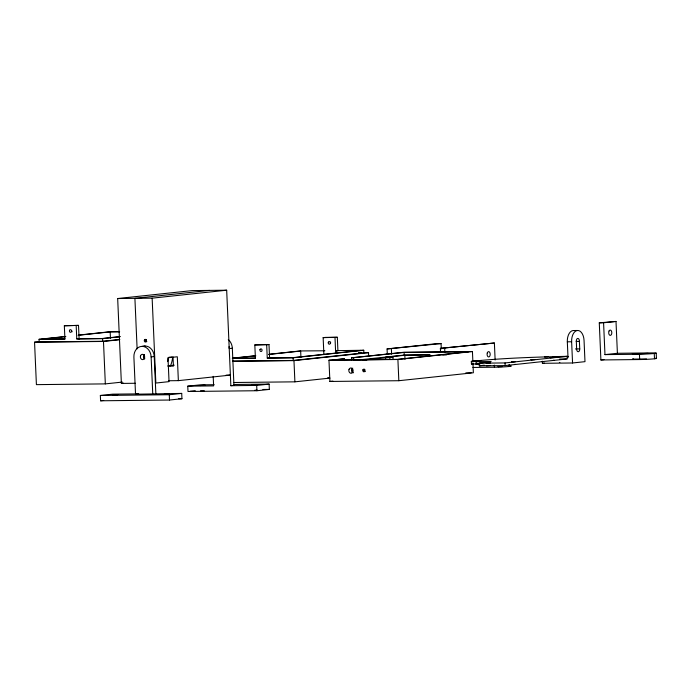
<?xml version="1.0" encoding="UTF-8"?>
<svg xmlns="http://www.w3.org/2000/svg" width="691" height="691" viewBox="0 0 691 691"><rect width="100%" height="100%" fill="white"/><g stroke="black" fill="none" stroke-linecap="round" stroke-linejoin="round"><path stroke-width="1.04" d="M256.931 384.757L251.662 384.999L256.94 384.74M257.164 390.07L254.711 390.285M559.874 362.447L559.382 362.533M476.185 364.33L480.072 363.915L471.452 364.01L471.34 361.358C503.16 358.042 535.162 357.126 567.147 356.306L567.259 358.957L505.147 365.582L479.304 365.859L479.183 363.207L491.154 361.514L476.073 361.678L476.185 364.33L479.416 364.295M479.304 365.859L484.287 365.159M515.21 364.338L515.037 364.243M200.537 390.769L204.311 390.76M553.733 360.218L553.854 360.106M135.384 383.272L121.383 383.419L117.677 298.538L192.21 290.591L226.674 290.211L230.846 385.716L256.689 385.431L269.119 384.11L269.343 389.413L256.922 390.735L187.995 391.486L187.762 386.174L200.183 384.852L214.184 384.706M209.442 290.401L134.909 298.348L137.112 348.851M117.677 298.538L152.141 298.166L226.674 290.211M119.854 339.445L102.726 341.268L39.18 341.95L39.067 339.298L64.919 339.022L64.341 325.755L78.515 325.383L79.12 339.177M64.341 325.755L78.515 325.383M39.067 339.298L65.826 336.448M78.679 335.075L109.722 331.766L119.413 331.663M65.334 336.655L41.849 339.16L65.032 338.91M78.143 335.29L110.171 331.879L119.655 331.775M122.367 382.071L105.334 383.885L36.407 384.637L34.55 342.192L39.871 341.622M76.183 325.634L76.761 338.892L102.164 338.512L120.312 336.569M76.761 338.892L102.614 338.616L119.742 336.785M34.55 342.192L103.477 341.449L119.457 339.739M135.522 394.207L138.623 393.879L112.771 394.155L100.35 395.477L100.584 400.789L169.511 400.037L181.94 398.716L181.707 393.412L135.522 394.207L133.899 357.066A10.633 8.603 83.9 0 1 142.052 346.364L145.153 346.036M232.789 358.439L255.402 358.197L254.824 344.93L268.998 344.559L269.602 358.353M323.889 354.621L323.146 337.649L325.478 337.398L337.329 337.268L337.908 350.536L336.742 350.657L336.871 353.749M142.052 346.364A10.633 8.603 83.9 0 1 151.13 356.884L154.231 356.547L155.855 393.689M230.846 385.716L233.947 385.379L232.331 348.247L229.222 348.575A10.633 8.603 83.9 0 0 229.006 346.735M254.824 344.93L268.998 344.559M323.146 337.649L337.329 337.268M168.872 357.264L171.973 356.927M232.763 358.128L255.247 355.735M269.162 354.25L300.205 350.942L324.891 350.786M255.825 355.83L232.331 358.335L255.515 358.085M268.635 354.466L300.663 351.045L300.93 357.238M167.904 365.867L174.253 365.194M266.674 344.8L267.253 358.068L292.647 357.679L360.97 350.397M655.569 358.258A10.633 0.484 -2.5 0 1 652.598 358.966A10.633 0.484 -2.5 0 1 639.667 359.545L600.894 359.959L599.278 322.827L616.009 321.453L617.4 353.282L604.971 354.613L603.58 322.775L616.009 321.453M267.253 358.068L293.096 357.791L363.751 350.251L363.872 352.911L293.217 360.443L232.902 361.091M387.305 354.241L387.072 348.938L436.764 343.643L441.074 343.591L441.299 348.895M387.072 348.938L441.074 343.591M232.573 361.281L293.969 360.616L368.502 352.669L368.64 355.856M472.998 364.278L473.361 372.769L398.828 380.715L329.901 381.458L328.968 360.236L344.325 358.81L344.403 360.581M351.581 359.959L351.486 357.843L403.509 352.289L472.437 351.546L472.903 362.162M440.521 351.546L440.383 348.359L494.385 343.012L495.127 359.994M344.325 358.81L332.682 360.054L397.299 359.355L468.731 351.736L404.105 352.436L351.486 357.843M440.383 348.359L494.385 343.012M121.383 383.419L123.508 383.194M354.811 360.356L404.226 355.088L430.07 354.811L404.822 355.234L385.414 357.299L392.954 357.221L393.041 359.26M392.954 357.221L362.248 360.08L366.558 360.037L363.449 360.365M168.664 380.75L178.364 380.646L230.379 375.101L226.069 375.153M328.968 360.236L397.904 359.493L472.437 351.546M100.584 400.789L103.693 400.452M190.06 391.261L195.242 390.709M472.307 361.358L480.755 360.875M476.073 361.678L479.951 361.263L471.34 361.358M100.35 395.477L169.286 394.734L181.707 393.412M233.506 382.503L294.893 381.838L330.03 378.089M471.452 364.01L473.525 363.794M552.524 356.901L568.598 356.53M329.901 381.458L332.941 381.138M479.183 363.207L505.035 362.93L567.147 356.306M542.305 361.186L542.4 363.311L544.473 363.086M542.4 363.311L572.563 362.982L584.983 361.661L584.05 340.438A10.633 6.228 89.4 0 0 577.382 330.488L573.072 330.531A10.633 6.228 89.4 0 0 567.32 341.812L568.019 357.722M600.894 359.959L604.003 359.631M498.617 366.567L497.978 366.662L502.305 366.584M633.431 358.975L632.472 359.095L646.534 358.966M599.278 322.827L603.58 322.775M576.164 341.432L579.395 341.397L579.74 348.895A2.66 1.555 89.4 0 1 578.307 351.71A2.66 1.555 89.4 0 1 576.639 349.223L576.337 341.725A2.66 1.555 89.4 0 1 577.728 338.443A2.66 1.555 89.4 0 1 579.395 341.397M567.32 341.812L571.63 341.76A10.633 6.228 89.4 0 1 577.382 330.488M336.742 350.657L363.751 350.251M575.439 348.938L579.74 348.895M358.81 352.773L360.961 352.755M364.192 352.721L368.502 352.669M358.482 352.963L361.713 352.928M443 354.673L446.231 354.63M442.525 354.82L446.827 354.777M617.4 353.282L651.863 352.911A10.633 0.484 -2.5 0 1 654.265 353.481L654.498 358.784M604.971 354.613L639.443 354.241A10.633 0.484 -2.5 0 0 654.265 353.481M559.719 359.044L566.188 358.966M168.034 366.161L173.415 366.1L173.009 356.824M472.869 367.457L494.411 367.223A10.633 0.484 -2.5 0 0 508.351 366.558A10.633 0.484 -2.5 0 0 508.852 365.893M465.829 372.855L471.21 372.795M233.575 384.49L269.119 384.11M187.762 386.174L213.614 385.898L213.191 376.353M262.882 389.482L269.343 389.413M178.71 398.75L181.94 398.716M656.217 353.161L656.45 358.465M639.443 354.241L639.667 359.545M571.63 341.76L572.563 362.982M509.146 364.347L509.241 366.472M505.035 362.93L505.147 365.582M494.315 365.098L494.411 367.223M444.693 348.316L444.883 352.557M404.822 355.234L405.004 359.311M404.105 352.436L404.226 355.088M397.904 359.493L398.828 380.715M391.382 348.895L391.616 354.198M389.845 357.549L389.923 359.32M385.543 357.593L385.621 359.363M363.855 369.547L363.941 371.585M353.645 357.817L353.757 360.469M351.952 368.45L352.134 372.691M334.997 337.519L335.688 353.438M293.969 360.616L294.893 381.838M293.096 357.791L293.217 360.443M256.689 385.431L256.922 390.735M178.364 380.646L177.319 356.772L167.999 357.765L169.045 381.639L155.846 383.047L152.141 298.166M169.286 394.734L169.511 400.037M151.13 356.884L152.754 394.017M110.171 331.879L110.456 338.331M103.477 341.449L105.334 383.885M102.614 338.616L102.726 341.268M72.175 331.775A1.33 1.08 83.9 0 1 71.743 330.644M144.773 358.664A2.66 2.151 83.9 0 1 144.462 354.759M146.44 341.691A1.33 1.08 83.9 0 1 146.129 339.601M146.829 341.648A1.33 1.08 83.9 0 1 146.457 339.644M168.259 357.929A18.605 10.901 89.4 0 1 167.602 361.652M172.56 357.886A18.605 10.901 89.4 0 1 170.47 365.772M142.942 346.416A10.633 8.603 83.9 0 1 154.231 356.547M144.644 358.957A2.66 2.151 83.9 0 1 144.013 354.785M228.272 339.592A10.633 8.603 83.9 0 1 232.331 348.247M330.644 343.107A1.33 1.08 83.9 0 1 330.635 342.088M329.08 377.632A18.605 0.846 -2.5 0 1 327.664 377.822M365.228 371.594A1.33 1.08 83.9 0 1 364.718 369.305M353.455 372.786A2.66 2.151 83.9 0 1 351.961 370.652A2.66 2.151 83.9 0 1 352.755 368.13M550.14 357.644L554.087 357.48L550.14 357.644M112.538 394.829L117.833 394.613L112.538 394.829M164.233 394.267L169.537 394.051L164.268 394.259M199.949 385.526L205.244 385.31L199.984 385.518M486.214 363.008L490.161 362.853L486.214 363.008M486.334 365.66L490.273 365.504L486.334 365.66M544.525 356.772L548.464 356.616L544.525 356.772M511.539 361.764L515.417 361.626L511.539 361.764M632.395 353.757L648.227 353.429L632.395 353.757M531.034 359.683L534.86 359.562L531.034 359.683M609.082 330.963A2.66 1.555 89.4 0 0 609.972 335.334A2.66 1.555 89.4 0 0 611.725 331.879A2.66 1.555 89.4 0 0 609.082 330.963M69.532 330.35A1.33 1.08 83.9 0 0 70.551 332.328A1.33 1.08 83.9 0 0 71.398 330.324A1.33 1.08 83.9 0 0 69.532 330.35M144.41 340.041A1.33 1.08 83.9 0 0 145.43 342.028A1.33 1.08 83.9 0 0 146.276 340.024A1.33 1.08 83.9 0 0 144.41 340.041M140.593 355.666A2.66 2.151 83.9 0 0 142.631 359.631A2.66 2.151 83.9 0 0 144.324 355.632A2.66 2.151 83.9 0 0 140.593 355.666M487.302 352.902A2.66 1.555 89.4 0 0 488.615 356.945A2.66 1.555 89.4 0 0 489.997 353.015A2.66 1.555 89.4 0 0 487.302 352.902M260.015 349.516A1.33 1.08 83.9 0 0 261.034 351.503A1.33 1.08 83.9 0 0 261.88 349.499A1.33 1.08 83.9 0 0 260.015 349.516M328.346 342.235A1.33 1.08 83.9 0 0 329.365 344.213A1.33 1.08 83.9 0 0 330.212 342.218A1.33 1.08 83.9 0 0 328.346 342.235M349.05 369.314A2.66 2.151 83.9 0 0 351.088 373.27A2.66 2.151 83.9 0 0 352.781 369.27A2.66 2.151 83.9 0 0 349.05 369.314M362.939 369.823A1.33 1.08 83.9 0 0 363.958 371.801A1.33 1.08 83.9 0 0 364.805 369.806A1.33 1.08 83.9 0 0 362.939 369.823"/></g></svg>
